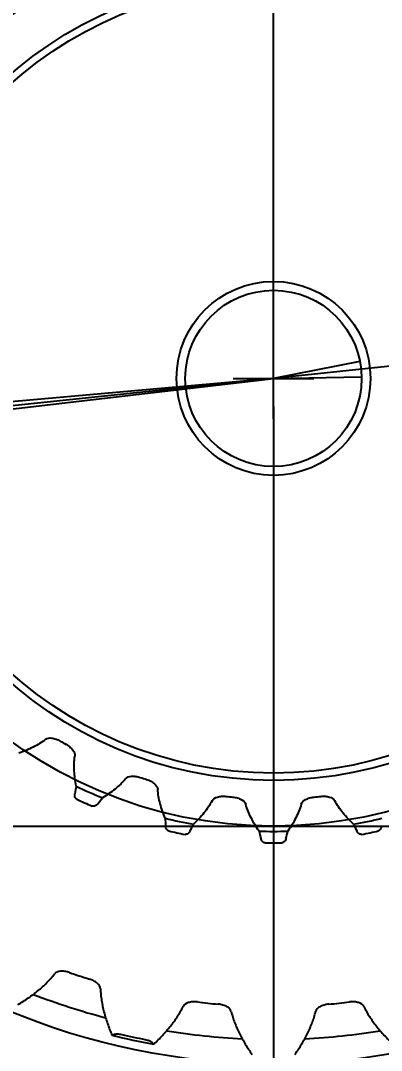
# Model space of a CAD drawing. Header units: inches. Extents: x -116 to 250, y -285 to 80.
# Drawn here: x 23.166 to 23.971, y -193.77 to -191.47 of the extents above; entities that cross this region are included whole.
import ezdxf

# ---------------------------------------------------------------- set-up
doc = ezdxf.new("R2010")
doc.units = ezdxf.units.IN
doc.header["$MEASUREMENT"] = 0
for name, color, linetype in [('LAY0001', 7, 'Continuous'), ('LAYER_CHAMFER_FEAT', 7, 'Continuous'), ('LAYER_CURVE', 7, 'Continuous'), ('LAYER_CUT_FEAT', 7, 'Continuous'), ('trajectories', 3, 'Continuous')]:
    doc.layers.add(name, color=color, linetype=linetype)
doc.dimstyles.get("Standard").update_dxf_attribs({"dimtxt": 0.18, "dimasz": 0.18, "dimexe": 0.18, "dimexo": 0.0625, "dimgap": 0.09, "dimtad": 0, "dimtih": 1, "dimtoh": 1, "dimdec": 4, "dimzin": 0, "dimdsep": 46, "dimtxsty": 'Standard', "dimcen": 0.09, "dimadec": 0, "dimazin": 0, "dimtfac": 1, "dimtdec": 4, "dimtofl": 0, "dimtmove": 0, "dimatfit": 3, "dimfxl": 1, "dimtolj": 1, "dimtzin": 0, "dimarcsym": 0})

# ---------------------------------------------------------------- blocks, each defined once
blk = doc.blocks.new('*D125')
at = {"layer": 'Defpoints', "color": 0, "transparency": 16777216}
for p in [(24.4196, -191.5446), (23.0411, -192.9936)]:
    blk.add_point(p, dxfattribs=at)
at = {"layer": 'trajectories', "color": 0, "lineweight": -2, "transparency": 16777216}
for p, q in [((25.3157, -190.6027), (24.5437, -191.4142)), ((25.4957, -190.6027), (25.3157, -190.6027)), ((23.7304, -192.3591), (23.7304, -192.1791)), ((23.6404, -192.2691), (23.8204, -192.2691))]:
    blk.add_line(p, q, dxfattribs=at)
at = {"layer": 'trajectories', "color": 0, "transparency": 16777216}
blk.add_solid([(24.522, -191.3935), (24.5654, -191.4348), (24.4196, -191.5446)], dxfattribs=at)
at = {"layer": 'trajectories', "color": 0, "transparency": 16777216, "insert": (26.0657, -190.6027), "char_height": 0.18, "attachment_point": 5}
blk.add_mtext('\\A1;∅2.0000', dxfattribs=at)
blk = doc.blocks.new('*D126')
at = {"layer": 'Defpoints', "color": 0, "transparency": 16777216}
for p in [(22.0934, -192.2691), (23.7304, -192.2691), (23.7304, -194.7413)]:
    blk.add_point(p, dxfattribs=at)
at = {"layer": 'trajectories', "color": 0, "lineweight": -2, "transparency": 16777216}
for p, q in [((22.0934, -192.3316), (22.0934, -194.9213)), ((23.7304, -192.3316), (23.7304, -194.9213)), ((22.2734, -194.7413), (22.4169, -194.7413)), ((23.5504, -194.7413), (23.4069, -194.7413))]:
    blk.add_line(p, q, dxfattribs=at)
at = {"layer": 'trajectories', "color": 0, "transparency": 16777216}
for points in [[(22.2734, -194.7113), (22.2734, -194.7713), (22.0934, -194.7413)], [(23.5504, -194.7113), (23.5504, -194.7713), (23.7304, -194.7413)]]:
    blk.add_solid(points, dxfattribs=at)
at = {"layer": 'trajectories', "color": 0, "transparency": 16777216, "insert": (22.9119, -194.7413), "char_height": 0.18, "attachment_point": 5}
blk.add_mtext('\\A1;1.6370', dxfattribs=at)
blk = doc.blocks.new('*D129')
at = {"layer": 'Defpoints', "color": 0, "transparency": 16777216}
for p in [(24.4996, -189.3647), (24.4996, -190.7691), (23.7304, -192.2691)]:
    blk.add_point(p, dxfattribs=at)
at = {"layer": 'trajectories', "color": 0, "lineweight": -2, "transparency": 16777216}
for p, q in [((23.7304, -192.2066), (23.7304, -189.1847)), ((24.4996, -190.7066), (24.4996, -189.1847)), ((23.9104, -189.3647), (24.3196, -189.3647)), ((24.4996, -189.3647), (24.6796, -189.3647))]:
    blk.add_line(p, q, dxfattribs=at)
at = {"layer": 'trajectories', "color": 0, "transparency": 16777216}
for points in [[(23.9104, -189.3347), (23.9104, -189.3947), (23.7304, -189.3647)], [(24.3196, -189.3347), (24.3196, -189.3947), (24.4996, -189.3647)]]:
    blk.add_solid(points, dxfattribs=at)
at = {"layer": 'trajectories', "color": 0, "transparency": 16777216, "insert": (25.2046, -189.3647), "char_height": 0.18, "attachment_point": 5}
blk.add_mtext('\\A1;0.7693', dxfattribs=at)
blk = doc.blocks.new('*D146')
at = {"layer": 'Defpoints', "color": 0, "transparency": 16777216}
for p in [(23.7304, -192.2691), (22.6871, -193.7691), (22.6871, -194.2434)]:
    blk.add_point(p, dxfattribs=at)
at = {"layer": 'trajectories', "color": 0, "lineweight": -2, "transparency": 16777216}
for p, q in [((23.7304, -192.3316), (23.7304, -194.4234)), ((22.6871, -193.8316), (22.6871, -194.4234)), ((22.5071, -194.2434), (22.3271, -194.2434)), ((23.9104, -194.2434), (24.0904, -194.2434))]:
    blk.add_line(p, q, dxfattribs=at)
at = {"layer": 'trajectories', "color": 0, "transparency": 16777216}
for points in [[(22.5071, -194.2134), (22.5071, -194.2734), (22.6871, -194.2434)], [(23.9104, -194.2134), (23.9104, -194.2734), (23.7304, -194.2434)]]:
    blk.add_solid(points, dxfattribs=at)
at = {"layer": 'trajectories', "color": 0, "transparency": 16777216, "insert": (23.2087, -194.2434), "char_height": 0.18, "attachment_point": 5}
blk.add_mtext('\\A1;1.0433', dxfattribs=at)

msp = doc.modelspace()

# ---------------------------------------------------------------- linework, layer by layer
at = {"color": 7, "linetype": 'Continuous'}
for centre, radius, start, end in [((23.73036, -192.26909), 0.93948, 239.54746, 240.45254), ((23.73036, -192.26909), 0.93948, 251.54746, 252.45254), ((23.73036, -192.26909), 0.93948, 263.54746, 264.45254), ((23.73036, -192.26909), 0.93948, 275.54746, 276.45254), ((23.73036, -192.26909), 1.40303, 251.04245, 252.95755), ((23.73036, -192.26909), 1.40303, 263.04245, 264.95755), ((23.73036, -192.26909), 1.40303, 275.04245, 276.95755), ((23.52362, -194.16702), 0.45747, 108.67273, 109.66862), ((23.73036, -192.26909), 1.51084, 256.18699, 259.81301), ((23.73036, -192.26909), 1.50404, 256.9759, 259.0241), ((23.13719, -194.09778), 0.47222, 46.34693, 47.31172)]:
    msp.add_arc(centre, radius, start, end, dxfattribs=at)
for points, knots in [([(23.22142, -193.07513), (23.21722, -193.0785), (23.20821, -193.08474), (23.18865, -193.09568), (23.17287, -193.10224), (23.16205, -193.10607)], [0, 0, 0, 0, 0.2403234, 0.4875091, 1, 1, 1, 1]), ([(23.22142, -193.07513), (23.22517, -193.07213), (23.23245, -193.07159), (23.2402, -193.07306), (23.2466, -193.075), (23.25123, -193.07721), (23.25421, -193.07896)], [0, 0, 0, 0, 0.4195272, 0.554308, 0.697813, 1, 1, 1, 1]), ([(23.26707, -193.08638), (23.27008, -193.08809), (23.27431, -193.091), (23.27918, -193.09557), (23.28433, -193.10155), (23.28751, -193.10812), (23.28678, -193.11287)], [0, 0, 0, 0, 0.3021869, 0.4456912, 0.5804725, 1, 1, 1, 1]), ([(23.28968, -193.17976), (23.28758, -193.16847), (23.28537, -193.15152), (23.28507, -193.12911), (23.28597, -193.11819), (23.28678, -193.11287)], [0, 0, 0, 0, 0.512491, 0.7596766, 1, 1, 1, 1]), ([(23.40012, -193.16333), (23.39672, -193.1675), (23.38921, -193.17547), (23.37234, -193.19025), (23.35827, -193.19994), (23.34848, -193.20594)], [0, 0, 0, 0, 0.2403234, 0.4875091, 1, 1, 1, 1]), ([(23.40012, -193.16333), (23.40317, -193.15962), (23.41018, -193.15758), (23.41807, -193.1574), (23.42473, -193.15797), (23.42972, -193.15917), (23.433, -193.16026)], [0, 0, 0, 0, 0.4195275, 0.5543084, 0.6978136, 1, 1, 1, 1]), ([(23.44712, -193.16485), (23.45041, -193.16589), (23.45516, -193.16786), (23.46088, -193.17131), (23.46716, -193.17609), (23.47163, -193.18186), (23.47191, -193.18666)], [0, 0, 0, 0, 0.3021869, 0.4456912, 0.5804725, 1, 1, 1, 1]), ([(23.48864, -193.25148), (23.48425, -193.24087), (23.47856, -193.22476), (23.4736, -193.2029), (23.47222, -193.19203), (23.47191, -193.18666)], [0, 0, 0, 0, 0.5124911, 0.7596768, 1, 1, 1, 1]), ([(23.59327, -193.21245), (23.59547, -193.20818), (23.6019, -193.20473), (23.60959, -193.20292), (23.61621, -193.20209), (23.62135, -193.20222), (23.62478, -193.20261)], [0, 0, 0, 0, 0.4195272, 0.554308, 0.697813, 1, 1, 1, 1]), ([(23.83594, -193.20261), (23.83938, -193.20222), (23.84451, -193.20209), (23.85114, -193.20292), (23.85883, -193.20473), (23.86526, -193.20818), (23.86746, -193.21245)], [0, 0, 0, 0, 0.3021869, 0.4456912, 0.5804725, 1, 1, 1, 1]), ([(23.59327, -193.21245), (23.5908, -193.21724), (23.58511, -193.2266), (23.57169, -193.24456), (23.55994, -193.25696), (23.55161, -193.26486)], [0, 0, 0, 0, 0.2403234, 0.4875091, 1, 1, 1, 1]), ([(23.63954, -193.20416), (23.64299, -193.2045), (23.64804, -193.20544), (23.65435, -193.20762), (23.66149, -193.21099), (23.66706, -193.21571), (23.66833, -193.22034)], [0, 0, 0, 0, 0.3021877, 0.4456918, 0.5804722, 1, 1, 1, 1]), ([(23.69818, -193.28027), (23.69167, -193.27081), (23.68276, -193.25623), (23.67336, -193.23587), (23.66975, -193.22554), (23.66833, -193.22034)], [0, 0, 0, 0, 0.512491, 0.7596766, 1, 1, 1, 1]), ([(23.7924, -193.22034), (23.79098, -193.22554), (23.78736, -193.23587), (23.77797, -193.25623), (23.76906, -193.27081), (23.76255, -193.28027)], [0, 0, 0, 0, 0.2403234, 0.4875091, 1, 1, 1, 1]), ([(23.7924, -193.22034), (23.79366, -193.21571), (23.79924, -193.21099), (23.80638, -193.20762), (23.81269, -193.20544), (23.81774, -193.2045), (23.82118, -193.20416)], [0, 0, 0, 0, 0.4195268, 0.5543082, 0.6978125, 1, 1, 1, 1]), ([(23.90912, -193.26486), (23.90079, -193.25696), (23.88904, -193.24456), (23.87562, -193.2266), (23.86993, -193.21724), (23.86746, -193.21245)], [0, 0, 0, 0, 0.512491, 0.7596766, 1, 1, 1, 1]), ([(23.27456, -193.59602), (23.27122, -193.59486), (23.26611, -193.59361), (23.25931, -193.59303), (23.25132, -193.59322), (23.24417, -193.59541), (23.24127, -193.5993)], [0, 0, 0, 0, 0.3042861, 0.4484957, 0.5835949, 1, 1, 1, 1]), ([(23.15982, -193.66806), (23.16776, -193.66323), (23.18315, -193.65321), (23.20485, -193.63682), (23.22139, -193.62196), (23.2333, -193.60931), (23.23874, -193.6027), (23.24127, -193.5993)], [0, 0, 0, 0, 0.2600676, 0.5138273, 0.7606619, 0.8813335, 1, 1, 1, 1]), ([(23.34417, -193.63273), (23.34411, -193.62789), (23.33961, -193.62191), (23.33326, -193.61705), (23.32742, -193.61353), (23.32255, -193.61154), (23.31916, -193.61051)], [0, 0, 0, 0, 0.4164058, 0.5515056, 0.6957146, 1, 1, 1, 1]), ([(23.34417, -193.63273), (23.34422, -193.63697), (23.34474, -193.64552), (23.34693, -193.66275), (23.35158, -193.68449), (23.3595, -193.71051), (23.36606, -193.72766), (23.36964, -193.73624)], [0, 0, 0, 0, 0.1186665, 0.2393382, 0.4861728, 0.7399325, 1, 1, 1, 1]), ([(23.56041, -193.66178), (23.55689, -193.66136), (23.55164, -193.66119), (23.54487, -193.66203), (23.53709, -193.66388), (23.53055, -193.66752), (23.52853, -193.67192)], [0, 0, 0, 0, 0.3042861, 0.4484957, 0.5835949, 1, 1, 1, 1]), ([(23.9322, -193.67192), (23.93017, -193.66752), (23.92364, -193.66388), (23.91586, -193.66203), (23.90908, -193.66119), (23.90383, -193.66136), (23.90032, -193.66178)], [0, 0, 0, 0, 0.4164048, 0.5515044, 0.6957133, 1, 1, 1, 1]), ([(23.46315, -193.75611), (23.46991, -193.74974), (23.48289, -193.73673), (23.5007, -193.71619), (23.51379, -193.69822), (23.52281, -193.68337), (23.52676, -193.67577), (23.52853, -193.67192)], [0, 0, 0, 0, 0.2600676, 0.5138273, 0.7606619, 0.8813335, 1, 1, 1, 1]), ([(23.63612, -193.68323), (23.63506, -193.6785), (23.62942, -193.67359), (23.6222, -193.67016), (23.61575, -193.66792), (23.61057, -193.667), (23.60705, -193.66669)], [0, 0, 0, 0, 0.4164048, 0.5515044, 0.6957133, 1, 1, 1, 1]), ([(23.63612, -193.68323), (23.63705, -193.68736), (23.63934, -193.69561), (23.64507, -193.71201), (23.65414, -193.73231), (23.66729, -193.75612), (23.67728, -193.77153), (23.68256, -193.77917)], [0, 0, 0, 0, 0.1186665, 0.2393382, 0.4861728, 0.7399325, 1, 1, 1, 1]), ([(23.77816, -193.77917), (23.78345, -193.77153), (23.79344, -193.75612), (23.80659, -193.73231), (23.81566, -193.71201), (23.82139, -193.69561), (23.82367, -193.68736), (23.8246, -193.68323)], [0, 0, 0, 0, 0.2600676, 0.5138273, 0.7606619, 0.8813335, 1, 1, 1, 1]), ([(23.85368, -193.66669), (23.85015, -193.667), (23.84498, -193.66792), (23.83853, -193.67016), (23.83131, -193.67359), (23.82567, -193.6785), (23.8246, -193.68323)], [0, 0, 0, 0, 0.3042862, 0.4484951, 0.5835948, 1, 1, 1, 1]), ([(23.9322, -193.67192), (23.93397, -193.67577), (23.93792, -193.68337), (23.94694, -193.69822), (23.96003, -193.71619), (23.97784, -193.73673), (23.99082, -193.74974), (23.99757, -193.75611)], [0, 0, 0, 0, 0.1186665, 0.2393382, 0.4861728, 0.7399325, 1, 1, 1, 1]), ([(23.37715, -193.73362), (23.37785, -193.73339), (23.37964, -193.73311), (23.38281, -193.73309), (23.38686, -193.73351), (23.38983, -193.73407), (23.39141, -193.73443)], [0, 0, 0, 0, 0.1535913, 0.3724324, 0.6608277, 1, 1, 1, 1]), ([(23.444, -193.74561), (23.4456, -193.74592), (23.44853, -193.74662), (23.4524, -193.74788), (23.45529, -193.74919), (23.45681, -193.75017), (23.45735, -193.75067)], [0, 0, 0, 0, 0.3391728, 0.6275678, 0.8464086, 1, 1, 1, 1])]:
    msp.add_open_spline(points, degree=3, knots=knots, dxfattribs=at)
at = {"layer": 'LAY0001', "color": 7, "linetype": 'Continuous'}
msp.add_circle((23.73036, -192.26909), 0.8814, dxfattribs=at)
at = {"layer": 'LAYER_CHAMFER_FEAT', "color": 7, "linetype": 'Continuous'}
for radius in [0.21654, 0.19685]:
    msp.add_circle((23.73036, -192.26909), radius, dxfattribs=at)
at = {"layer": 'LAYER_CURVE', "color": 40, "linetype": 'Continuous'}
for p, q in [((25.25295, -192.10906), (23.73036, -192.26909)), ((22.30858, -192.43587), (23.73036, -192.26909)), ((23.73036, -192.26909), (22.77204, -192.35468)), ((23.73036, -192.26909), (22.77204, -192.36903))]:
    msp.add_line(p, q, dxfattribs=at)
at = {"layer": 'LAYER_CURVE', "color": 4, "linetype": 'Continuous'}
for p, q in [((23.92344, -192.23153), (23.73036, -192.26909)), ((23.73036, -192.26909), (23.92708, -192.26568))]:
    msp.add_line(p, q, dxfattribs=at)
msp.add_circle((23.73036, -192.26909), 1.53097, dxfattribs=at)
for start, end in [(248.71428, 255.2858), (260.71428, 267.2858), (272.71428, 279.2858)]:
    msp.add_arc((23.73036, -192.26909), 1.47638, start, end, dxfattribs=at)
at = {"layer": 'LAYER_CUT_FEAT', "color": 7, "linetype": 'Continuous'}
msp.add_circle((23.73036, -192.26909), 0.89786, dxfattribs=at)
for centre, radius, start, end in [((24.86728, -193.45901), 1.60213, 169.96183, 170.57259), ((23.73036, -192.26909), 1.01169, 244.17688, 247.82312), ((23.78305, -192.15075), 1.16698, 245.08956, 246.91044), ((22.08533, -192.22041), 1.60213, 321.42741, 322.03817), ((25.08984, -193.19663), 1.60213, 181.96183, 182.57259), ((23.73036, -192.26909), 1.01169, 256.17688, 259.82312), ((22.11116, -192.56349), 1.60213, 333.42741, 334.03817), ((23.73036, -192.26909), 1.01169, 280.17688, 283.82312), ((25.34957, -192.56349), 1.60213, 205.96183, 206.57259), ((23.75729, -192.14239), 1.16698, 257.08956, 258.91044), ((25.25298, -192.89371), 1.60213, 193.96183, 194.57259), ((23.73036, -192.26909), 1.01169, 268.17688, 271.82312), ((22.20775, -192.89371), 1.60213, 345.42741, 346.03817), ((23.70343, -192.14239), 1.16698, 281.08956, 282.91044), ((23.73036, -192.13956), 1.16698, 269.08956, 270.91044)]:
    msp.add_arc(centre, radius, start, end, dxfattribs=at)
for points, knots in [([(23.29151, -193.20917), (23.29043, -193.20866), (23.28852, -193.20704), (23.28695, -193.20373), (23.28643, -193.20015), (23.28659, -193.19776), (23.28679, -193.19659)], [0, 0, 0, 0, 0.2509482, 0.5013952, 0.7510282, 1, 1, 1, 1]), ([(23.33791, -193.21935), (23.33716, -193.22028), (23.3355, -193.222), (23.33249, -193.22401), (23.32898, -193.22505), (23.3265, -193.22472), (23.32539, -193.22425)], [0, 0, 0, 0, 0.2489724, 0.4986051, 0.7490518, 1, 1, 1, 1]), ([(23.49656, -193.27987), (23.49539, -193.2796), (23.49318, -193.27841), (23.49096, -193.2755), (23.48971, -193.27211), (23.48937, -193.26973), (23.48932, -193.26854)], [0, 0, 0, 0, 0.2509482, 0.5013952, 0.7510282, 1, 1, 1, 1]), ([(23.97141, -193.26854), (23.97135, -193.26973), (23.97102, -193.27211), (23.96976, -193.2755), (23.96754, -193.27841), (23.96534, -193.2796), (23.96417, -193.27987)], [0, 0, 0, 0, 0.2489724, 0.4986051, 0.7490518, 1, 1, 1, 1]), ([(23.54405, -193.28018), (23.54352, -193.28124), (23.54225, -193.28328), (23.53972, -193.28586), (23.53651, -193.28762), (23.53401, -193.28781), (23.53283, -193.28758)], [0, 0, 0, 0, 0.2489724, 0.4986051, 0.7490518, 1, 1, 1, 1]), ([(23.92789, -193.28758), (23.92672, -193.28781), (23.92422, -193.28762), (23.92101, -193.28586), (23.91848, -193.28328), (23.91721, -193.28124), (23.91668, -193.28018)], [0, 0, 0, 0, 0.2509482, 0.5013952, 0.7510282, 1, 1, 1, 1]), ([(23.71182, -193.30639), (23.71062, -193.30637), (23.70821, -193.30566), (23.70544, -193.30328), (23.70351, -193.30023), (23.70269, -193.29797), (23.70239, -193.29682)], [0, 0, 0, 0, 0.2509482, 0.5013952, 0.7510282, 1, 1, 1, 1]), ([(23.75834, -193.29682), (23.75804, -193.29797), (23.75722, -193.30023), (23.75529, -193.30328), (23.75251, -193.30566), (23.75011, -193.30637), (23.74891, -193.30639)], [0, 0, 0, 0, 0.2489724, 0.4986051, 0.7490518, 1, 1, 1, 1])]:
    msp.add_open_spline(points, degree=3, knots=knots, dxfattribs=at)
at = {"layer": 'trajectories'}
msp.add_line((22.56211, -193.26909), (24.62461, -193.26909), dxfattribs=at)
msp.add_circle((23.73036, -192.26909), 1, dxfattribs=at)

# ---------------------------------------------------------------- dimensions: what is measured, and where the dimension line sits
for base, p1, p2, picture, middle in [((24.4996135243, -189.3647279006), (23.7303635243, -192.2690871786), (24.4996135243, -190.7690871786), '*D129', (25.2046135243, -189.3647279006)), ((23.73036, -194.74132), (22.09336, -192.26909), (23.73036, -192.26909), '*D126', (22.91186, -194.74132)), ((22.6871135243, -194.243385671), (23.7303635243, -192.2690871786), (22.6871135243, -193.7690871786), '*D146', (23.2087385243, -194.243385671))]:
    dim = msp.add_linear_dim(base=base, p1=p1, p2=p2, dimstyle='Standard', dxfattribs=at)
    dim.commit()
    dim.dimension.update_dxf_attribs({"geometry": picture, "text_midpoint": middle})
dim = msp.add_diameter_dim_2p(p1=(23.04109, -192.99359), p2=(24.41963, -191.54458), dimstyle='Standard', dxfattribs=at)
dim.commit()
dim.dimension.update_dxf_attribs({"geometry": '*D125', "text_midpoint": (26.06569, -190.60271), "dimtype": 163})

doc.saveas('drawing.dxf')
